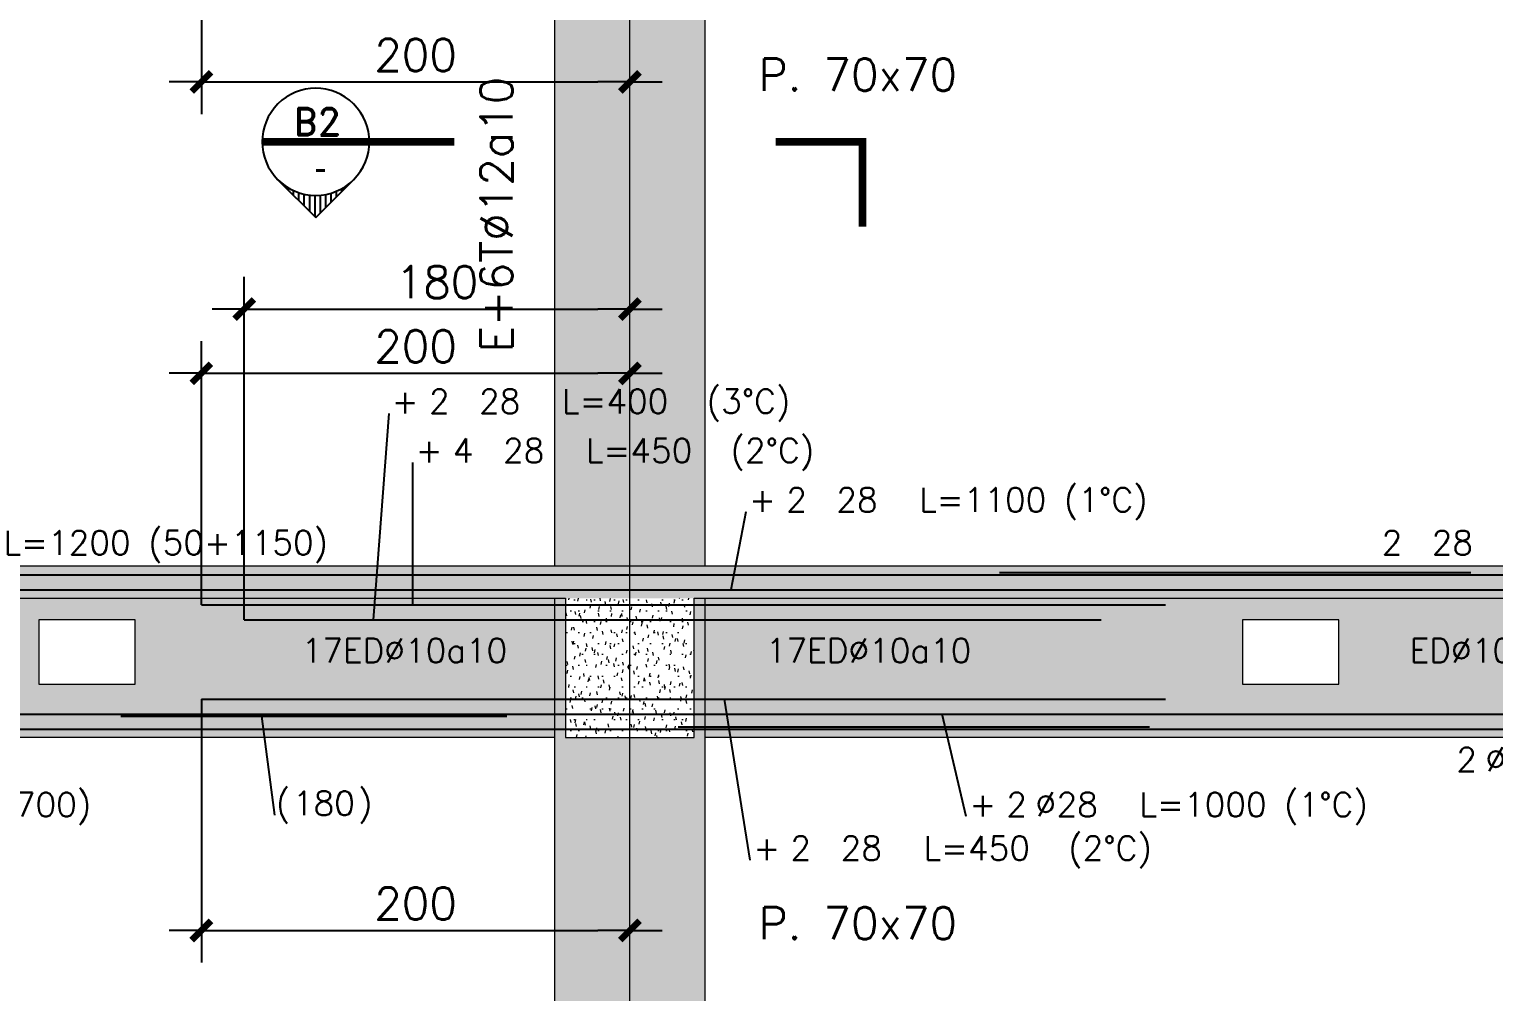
# Model space of a CAD drawing. Extents: x -9609 to 18865, y -11714 to 16567.
# Drawn here: x 1922 to 2605, y 2562 to 3011 of the extents above; entities that cross this region are included whole.
import ezdxf
from ezdxf.enums import TextEntityAlignment as Align

# ---------------------------------------------------------------- set-up
doc = ezdxf.new("R2010")
doc.units = 0
doc.header["$LTSCALE"] = 30
doc.header["$MEASUREMENT"] = 0
doc.linetypes.add('EJEI$0$RLE-PROYECCION', pattern=[0.71438, 0.47625, -0.23813])
doc.layers.get('0').update_dxf_attribs({"linetype": 'CONTINUOUS'})
doc.layers.add('EJEI$0$RLA-ACHURADO', color=30, linetype='EJEI$0$RLE-PROYECCION', lineweight=15, transparency=0.7)
for name, color, linetype, lineweight in [('EJEI$0$RLA-CONTORNO', 30, 'CONTINUOUS', 15), ('EJEI$0$RLA-EJES', 1, 'CONTINUOUS', 9), ('EJEI$0$RLA-TEXTOS-1', 9, 'CONTINUOUS', 9)]:
    doc.layers.add(name, color=color, linetype=linetype, lineweight=lineweight)
for name, color, linetype in [('EJEI$0$RLA-CORTES', 5, 'CONTINUOUS'), ('EJEI$0$RLA-FE', 7, 'CONTINUOUS'), ('EJEI$0$RLA-TEXTOS-FE', 9, 'CONTINUOUS')]:
    doc.layers.add(name, color=color, linetype=linetype)
doc.styles.add('EJEI$0$RomanD', font='romand.shx', dxfattribs={"height": 31.5})
doc.styles.add('EJEI$0$RomanS', font='romans.shx', dxfattribs={"height": 11.25})
doc.styles.add('EJEI$0$Standard', font='txt')
doc.dimstyles.new('EJEI$0$ING50', dxfattribs={"dimscale": 50, "dimtxt": 0.27, "dimasz": 0.3, "dimexe": 0, "dimexo": 0, "dimgap": 0.1, "dimtad": 1, "dimdec": 1, "dimzin": 12, "dimdsep": 46, "dimtxsty": 'EJEI$0$RomanS', "dimblk": 'EJEI$0$TICK1', "dimblk1": 'EJEI$0$TICK1', "dimblk2": 'EJEI$0$TICK1', "dimcen": 0.09, "dimclrd": 2, "dimclre": 1, "dimclrt": 3, "dimadec": 0, "dimazin": 0, "dimtfac": 1, "dimtdec": 0, "dimtix": 1, "dimtmove": 2, "dimatfit": 3, "dimldrblk": 'EJEI$0$TICK1', "dimfxl": 0, "dimfxlon": 1, "dimtolj": 1, "dimtzin": 0, "dimarcsym": 0})
pattern_1 = [(0, (-2025.082, -1558.006), (7.448, 5.08), [0.614, -4.971, 0.614, -4.971, -29.791]), (0, (-2025.082, -1558.006), (7.448, 5.08), [-11.172, 0.614, -10.557, 0.614, -4.971, -13.034]), (0, (-2025.082, -1558.006), (7.448, 5.08), [-27.929, 0.614, -3.109, 0.614, -8.695]), (101.948, (-2022.289, -1555.466), (-5.3358703, 15.057556), [1.484, -12.007, 1.484, -83.956]), (101.948, (-2022.289, -1555.466), (-5.3358703, 15.057556), [-14.974, -12.007, 1.484, -25.497, -44.968]), (101.948, (-2022.289, -1555.466), (-5.3358703, 15.057556), [-53.962, 1.484, -12.007, 1.484, -29.994]), (101.948, (-2022.289, -1555.466), (-5.3358703, 15.057556), [-68.936, -7.51, 1.484, -21]), (258.052, (-2021.358, -1545.306), (-2.1116062, -20.1370994), [1.484, -12.007, 1.484, -83.956]), (258.052, (-2021.358, -1545.306), (-2.1116062, -20.1370994), [-14.974, -12.007, 1.484, -25.497, -44.968]), (258.052, (-2021.358, -1545.306), (-2.1116062, -20.1370994), [-53.962, 1.484, -12.007, 1.484, -29.994]), (258.052, (-2021.358, -1545.306), (-2.1116062, -20.1370994), [-68.936, -7.51, 1.484, -21])]

# ---------------------------------------------------------------- blocks, each defined once
blk = doc.blocks.new('*U123')
at = {"layer": 'EJEI$0$RLA-FE'}
for p, q in [((0, 0), (1068.21, 0)), ((1068.21, 0), (1118.21, 0)), ((1118.21, 0), (1150, 0)), ((1150, 0), (1150, 0))]:
    blk.add_line(p, q, dxfattribs=at)
at = {"layer": 'EJEI$0$RLA-FE', "color": 3, "style": 'EJEI$0$RomanS', "flags": 8}
for tag, p in [('F=', (398.34, 9.32)), ('NUM', (412.75, 9.32))]:
    blk.add_attdef(tag, text='', height=11.25, dxfattribs=at).set_placement(p, align=Align.RIGHT)
at = {"layer": 'EJEI$0$RLA-FE', "color": 3, "style": 'EJEI$0$RomanS'}
for tag, p, flags in [('PHI', (416.65, 9.54), 14), ('DIAM', (426.5, 9.32), 12), ('MINUS', (448.52, 9.32), 13), ('MARK', (461.91, 9.32), 13), ('TEXTO_FE1', (465.22, 9.32), 8), ('TEXTO_FE2', (532.74, 9.34), 8), ('TIPO', (573.8, -75.78), 13), ('NVECES', (559.93, -94.72), 13), ('NUMFE', (563.86, -114.48), 13), ('CAPA', (572.06, -133.6), 13), ('DESPLAZA', (278.34, -151.59), 13), ('ESPACIO', (284.39, -169.95), 13), ('CANT', (298.23, -188.75), 13)]:
    blk.add_attdef(tag, p, '', height=11.25, dxfattribs=dict(at, flags=flags))
blk = doc.blocks.new('*U125')
at = {"layer": 'EJEI$0$RLA-FE'}
for p, q in [((0, 0), (0, 0)), ((0, 0), (368.21, 0)), ((368.21, 0), (418.21, 0)), ((418.21, 0), (450, 0)), ((450, 0), (450, 0))]:
    blk.add_line(p, q, dxfattribs=at)
at = {"layer": 'EJEI$0$RLA-FE', "color": 3, "style": 'EJEI$0$RomanS', "flags": 8}
for tag, p in [('F=', (112.59, 66.32)), ('NUM', (127, 66.32))]:
    blk.add_attdef(tag, text='', height=11.25, dxfattribs=at).set_placement(p, align=Align.RIGHT)
at = {"layer": 'EJEI$0$RLA-FE', "color": 3, "style": 'EJEI$0$RomanS'}
for tag, p, flags in [('PHI', (130.9, 66.54), 14), ('DIAM', (140.75, 66.32), 12), ('MINUS', (162.77, 66.32), 13), ('MARK', (176.16, 66.32), 13), ('TEXTO_FE1', (179.46, 66.32), 8), ('TEXTO_FE2', (246.98, 66.34), 8), ('TIPO', (223.8, -75.78), 13), ('NVECES', (209.93, -94.72), 13), ('NUMFE', (213.86, -114.48), 13), ('CAPA', (222.06, -133.6), 13), ('DESPLAZA', (278.34, -151.59), 13), ('ESPACIO', (284.39, -169.95), 13), ('CANT', (298.23, -188.75), 13)]:
    blk.add_attdef(tag, p, '', height=11.25, dxfattribs=dict(at, flags=flags))
blk = doc.blocks.new('EJEI$0$TICK1')
at = {"color": 2}
for points in [[(0, 0), (-1, 0)], [(0, 0), (1, 0)]]:
    blk.add_lwpolyline(points, dxfattribs=at)
at = {"color": 2, "const_width": 0.2}
blk.add_lwpolyline([(-0.3, -0.3), (0.3, 0.3)], dxfattribs=at)
blk = doc.blocks.new('*D106')
at = {"layer": 'EJEI$0$RLA-FE', "color": 2, "lineweight": -2, "transparency": 16777216}
blk.add_line((-664.82, 481), (-494.82, 481), dxfattribs=at)
at = {"layer": 'EJEI$0$RLA-FE', "color": 2, "lineweight": -2, "transparency": 16777216, "xscale": 15, "yscale": 15, "zscale": 15, "rotation": 180}
blk.add_blockref('EJEI$0$TICK1', (-679.82, 481), dxfattribs=at)
at = {"layer": 'EJEI$0$RLA-FE', "color": 2, "lineweight": -2, "transparency": 16777216, "xscale": 15, "yscale": 15, "zscale": 15}
blk.add_blockref('EJEI$0$TICK1', (-479.82, 481), dxfattribs=at)
at = {"layer": 'EJEI$0$RLA-FE', "color": 3, "transparency": 16777216, "insert": (-579.82, 493.57), "char_height": 15, "attachment_point": 5, "style": 'EJEI$0$RomanS'}
blk.add_mtext('\\A1;200', dxfattribs=at)
blk = doc.blocks.new('*U122')
at = {"layer": 'EJEI$0$RLA-FE'}
blk.add_line((0, 0), (1018.21, 0), dxfattribs=at)
at = {"layer": 'EJEI$0$RLA-FE', "color": 3, "style": 'EJEI$0$RomanS', "flags": 8}
for tag, p in [('F=', (555.67, 36.32)), ('NUM', (570.08, 36.32))]:
    blk.add_attdef(tag, text='', height=11.25, dxfattribs=at).set_placement(p, align=Align.RIGHT)
at = {"layer": 'EJEI$0$RLA-FE', "color": 3, "style": 'EJEI$0$RomanS'}
for tag, p, flags in [('PHI', (573.98, 36.54), 14), ('DIAM', (583.83, 36.32), 12), ('MINUS', (605.85, 36.32), 13), ('MARK', (619.24, 36.32), 13), ('TEXTO_FE1', (622.54, 36.32), 8), ('TEXTO_FE2', (690.07, 36.34), 8), ('TIPO', (548.8, -75.78), 13), ('NVECES', (534.93, -94.72), 13), ('NUMFE', (538.86, -114.48), 13), ('CAPA', (547.06, -133.6), 13), ('DESPLAZA', (278.34, -151.59), 13), ('ESPACIO', (284.39, -169.95), 13), ('CANT', (298.23, -188.75), 13)]:
    blk.add_attdef(tag, p, '', height=11.25, dxfattribs=dict(at, flags=flags))
blk = doc.blocks.new('*U126')
at = {"layer": 'EJEI$0$RLA-FE'}
for q in [(0, 0), (668.21, 0)]:
    blk.add_line((0, 0), q, dxfattribs=at)
at = {"layer": 'EJEI$0$RLA-FE', "color": 3, "style": 'EJEI$0$RomanS', "flags": 8}
for tag, p in [('F=', (173.55, 9.32)), ('NUM', (187.96, 9.32))]:
    blk.add_attdef(tag, text='', height=11.25, dxfattribs=at).set_placement(p, align=Align.RIGHT)
at = {"layer": 'EJEI$0$RLA-FE', "color": 3, "style": 'EJEI$0$RomanS'}
for tag, p, flags in [('PHI', (191.85, 9.54), 14), ('DIAM', (201.71, 9.32), 12), ('MINUS', (223.73, 9.32), 13), ('MARK', (237.12, 9.32), 13), ('TEXTO_FE1', (240.42, 9.32), 8), ('TEXTO_FE2', (307.94, 9.34), 8), ('TIPO', (373.8, -75.78), 13), ('NVECES', (359.93, -94.72), 13), ('NUMFE', (363.86, -114.48), 13), ('CAPA', (372.06, -133.6), 13), ('DESPLAZA', (278.34, -151.59), 13), ('ESPACIO', (284.39, -169.95), 13), ('CANT', (298.23, -188.75), 13)]:
    blk.add_attdef(tag, p, '', height=11.25, dxfattribs=dict(at, flags=flags))
blk = doc.blocks.new('*U46')
at = {"layer": 'EJEI$0$RLA-FE', "color": 6}
blk.add_line((0, 1), (220, 1), dxfattribs=at)
at = {"layer": 'EJEI$0$RLA-FE', "color": 3, "style": 'EJEI$0$RomanS', "flags": 8}
for tag, p in [('(', (95.66, 9.14)), (')', (133.99, 9.14)), ('EMP', (114.68, 9.14))]:
    blk.add_attdef(tag, text='', height=11.25, dxfattribs=at).set_placement(p, align=Align.CENTER)
blk = doc.blocks.new('*U124')
at = {"layer": 'EJEI$0$RLA-FE'}
for p, q in [((0, 0), (0, 0)), ((0, 0), (318.21, 0)), ((318.21, 0), (368.21, 0)), ((368.21, 0), (400, 0)), ((400, 0), (400, 0))]:
    blk.add_line(p, q, dxfattribs=at)
at = {"layer": 'EJEI$0$RLA-FE', "color": 3, "style": 'EJEI$0$RomanS', "flags": 8}
for tag, p in [('F=', (81.44, 96.32)), ('NUM', (95.85, 96.32))]:
    blk.add_attdef(tag, text='', height=11.25, dxfattribs=at).set_placement(p, align=Align.RIGHT)
at = {"layer": 'EJEI$0$RLA-FE', "color": 3, "style": 'EJEI$0$RomanS'}
for tag, p, flags in [('PHI', (99.75, 96.54), 14), ('DIAM', (109.6, 96.32), 12), ('MINUS', (131.62, 96.32), 13), ('MARK', (145.01, 96.32), 13), ('TEXTO_FE1', (148.31, 96.32), 8), ('TEXTO_FE2', (215.83, 96.34), 8), ('TIPO', (198.8, -75.78), 13), ('NVECES', (184.93, -94.72), 13), ('NUMFE', (188.86, -114.48), 13), ('CAPA', (197.06, -133.6), 13), ('DESPLAZA', (278.34, -151.59), 13), ('ESPACIO', (284.39, -169.95), 13), ('CANT', (298.23, -188.75), 13)]:
    blk.add_attdef(tag, p, '', height=11.25, dxfattribs=dict(at, flags=flags))
blk = doc.blocks.new('*D104')
at = {"layer": 'EJEI$0$RLA-FE', "color": 2, "lineweight": -2, "transparency": 16777216}
blk.add_line((-644.82, 511), (-494.82, 511), dxfattribs=at)
at = {"layer": 'EJEI$0$RLA-FE', "color": 2, "lineweight": -2, "transparency": 16777216, "xscale": 15, "yscale": 15, "zscale": 15, "rotation": 180}
blk.add_blockref('EJEI$0$TICK1', (-659.82, 511), dxfattribs=at)
at = {"layer": 'EJEI$0$RLA-FE', "color": 2, "lineweight": -2, "transparency": 16777216, "xscale": 15, "yscale": 15, "zscale": 15}
blk.add_blockref('EJEI$0$TICK1', (-479.82, 511), dxfattribs=at)
at = {"layer": 'EJEI$0$RLA-FE', "color": 3, "transparency": 16777216, "insert": (-569.82, 523.57), "char_height": 15, "attachment_point": 5, "style": 'EJEI$0$RomanS'}
blk.add_mtext('\\A1;180', dxfattribs=at)
blk = doc.blocks.new('*U150')
at = {"layer": 'EJEI$0$RLA-FE'}
for p, q in [((0, 0), (618.21, 0)), ((618.21, 0), (668.21, 0)), ((668.21, 0), (700, 0)), ((700, 0), (700, 0))]:
    blk.add_line(p, q, dxfattribs=at)
at = {"layer": 'EJEI$0$RLA-FE', "color": 3, "style": 'EJEI$0$RomanS', "flags": 8}
for tag, p in [('F=', (258.44, -47.89)), ('NUM', (272.85, -47.89))]:
    blk.add_attdef(tag, text='', height=11.25, dxfattribs=at).set_placement(p, align=Align.RIGHT)
at = {"layer": 'EJEI$0$RLA-FE', "color": 3, "style": 'EJEI$0$RomanS'}
for tag, p, flags in [('PHI', (276.74, -47.68), 12), ('DIAM', (286.6, -47.89), 12), ('MINUS', (308.62, -47.89), 13), ('MARK', (322.01, -47.89), 13), ('TEXTO_FE1', (325.31, -47.89), 8), ('TEXTO_FE2', (392.83, -47.88), 8), ('TIPO', (348.8, -57.92), 13), ('NVECES', (334.93, -76.86), 13), ('NUMFE', (338.86, -96.62), 13), ('CAPA', (347.06, -115.74), 13), ('DESPLAZA', (277.18, -134.17), 13), ('ESPACIO', (283.22, -152.53), 13), ('CANT', (297.06, -171.33), 13)]:
    blk.add_attdef(tag, p, '', height=11.25, dxfattribs=dict(at, flags=flags))
blk = doc.blocks.new('*U151')
at = {"layer": 'EJEI$0$RLA-FE'}
for q in [(0, 0), (918.21, 0)]:
    blk.add_line((0, 0), q, dxfattribs=at)
at = {"layer": 'EJEI$0$RLA-FE', "color": 3, "style": 'EJEI$0$RomanS', "flags": 8}
for tag, p in [('F=', (408.44, -47.89)), ('NUM', (422.85, -47.89))]:
    blk.add_attdef(tag, text='', height=11.25, dxfattribs=at).set_placement(p, align=Align.RIGHT)
at = {"layer": 'EJEI$0$RLA-FE', "color": 3, "style": 'EJEI$0$RomanS'}
for tag, p, flags in [('PHI', (426.74, -47.68), 12), ('DIAM', (436.6, -47.89), 12), ('MINUS', (458.62, -47.89), 13), ('MARK', (472.01, -47.89), 13), ('TEXTO_FE1', (475.31, -47.89), 8), ('TEXTO_FE2', (542.83, -47.88), 8), ('TIPO', (498.8, -57.92), 13), ('NVECES', (484.93, -76.86), 13), ('NUMFE', (488.86, -96.62), 13), ('CAPA', (497.06, -115.74), 13), ('DESPLAZA', (277.18, -134.17), 13), ('ESPACIO', (283.22, -152.53), 13), ('CANT', (297.06, -171.33), 13)]:
    blk.add_attdef(tag, p, '', height=11.25, dxfattribs=dict(at, flags=flags))
blk = doc.blocks.new('*U49')
at = {"layer": 'EJEI$0$RLA-FE', "color": 6}
blk.add_line((0, -1), (180, -1), dxfattribs=at)
at = {"layer": 'EJEI$0$RLA-FE', "color": 3, "style": 'EJEI$0$RomanS', "flags": 8}
for tag, p in [('(', (75.66, -47.26)), (')', (113.99, -47.26)), ('EMP', (94.68, -47.26))]:
    blk.add_attdef(tag, text='', height=11.25, dxfattribs=at).set_placement(p, align=Align.CENTER)
blk = doc.blocks.new('*U153')
at = {"layer": 'EJEI$0$RLA-FE'}
for q in [(0, 0), (818.21, 0)]:
    blk.add_line((0, 0), q, dxfattribs=at)
at = {"layer": 'EJEI$0$RLA-FE', "color": 3, "style": 'EJEI$0$RomanS', "flags": 8}
for tag, p in [('F=', (358.44, -19.89)), ('NUM', (372.85, -19.89))]:
    blk.add_attdef(tag, text='', height=11.25, dxfattribs=at).set_placement(p, align=Align.RIGHT)
at = {"layer": 'EJEI$0$RLA-FE', "color": 3, "style": 'EJEI$0$RomanS'}
for tag, p, flags in [('PHI', (376.74, -19.68), 12), ('DIAM', (386.6, -19.89), 12), ('MINUS', (408.62, -19.89), 13), ('MARK', (422.01, -19.89), 13), ('TEXTO_FE1', (425.31, -19.89), 8), ('TEXTO_FE2', (492.83, -19.88), 8), ('TIPO', (448.8, -57.92), 13), ('NVECES', (434.93, -76.86), 13), ('NUMFE', (438.86, -96.62), 13), ('CAPA', (447.06, -115.74), 13), ('DESPLAZA', (277.18, -134.17), 13), ('ESPACIO', (283.22, -152.53), 13), ('CANT', (297.06, -171.33), 13)]:
    blk.add_attdef(tag, p, '', height=11.25, dxfattribs=dict(at, flags=flags))
blk = doc.blocks.new('*U117')
at = {"layer": 'EJEI$0$RLA-FE'}
for p, q in [((0, 0), (0, 0)), ((0, 0), (368.21, 0)), ((368.21, 0), (418.21, 0)), ((418.21, 0), (450, 0)), ((450, 0), (450, 0))]:
    blk.add_line(p, q, dxfattribs=at)
at = {"layer": 'EJEI$0$RLA-FE', "color": 3, "style": 'EJEI$0$RomanS', "text_generation_flag": 2}
for tag, p, flags in [('NUMFE', (213.86, 256.04), 13), ('NVECES', (209.93, 236.27), 13), ('TIPO', (223.8, 217.34), 13), ('DIAM', (298.32, 75.23), 12), ('MINUS', (320.34, 75.23), 13), ('MARK', (333.73, 75.23), 13), ('TEXTO_FE1', (337.03, 75.23), 8), ('TEXTO_FE2', (404.55, 75.22), 8), ('PHI', (288.47, 75.02), 14)]:
    blk.add_attdef(tag, p, '', height=11.25, rotation=180, dxfattribs=dict(at, flags=flags))
at = {"layer": 'EJEI$0$RLA-FE', "color": 3, "style": 'EJEI$0$RomanS', "text_generation_flag": 2, "flags": 8}
for tag, p in [('F=', (270.16, 75.23)), ('NUM', (284.57, 75.23))]:
    blk.add_attdef(tag, text='', height=11.25, rotation=180, dxfattribs=at).set_placement(p, align=Align.RIGHT)
at = {"layer": 'EJEI$0$RLA-FE', "color": 3, "style": 'EJEI$0$RomanS', "flags": 13}
for tag, p in [('CAPA', (222.06, -133.6)), ('DESPLAZA', (278.34, -151.59)), ('ESPACIO', (284.39, -169.95)), ('CANT', (298.23, -188.75))]:
    blk.add_attdef(tag, p, '', height=11.25, dxfattribs=at)
blk = doc.blocks.new('*D110')
at = {"layer": 'EJEI$0$RLA-FE', "color": 2, "lineweight": -2, "transparency": 16777216}
blk.add_line((-664.82, 221), (-494.82, 221), dxfattribs=at)
at = {"layer": 'EJEI$0$RLA-FE', "color": 2, "lineweight": -2, "transparency": 16777216, "xscale": 15, "yscale": 15, "zscale": 15, "rotation": 180}
blk.add_blockref('EJEI$0$TICK1', (-679.82, 221), dxfattribs=at)
at = {"layer": 'EJEI$0$RLA-FE', "color": 2, "lineweight": -2, "transparency": 16777216, "xscale": 15, "yscale": 15, "zscale": 15}
blk.add_blockref('EJEI$0$TICK1', (-479.82, 221), dxfattribs=at)
at = {"layer": 'EJEI$0$RLA-FE', "color": 3, "transparency": 16777216, "insert": (-579.82, 233.57), "char_height": 15, "attachment_point": 5, "style": 'EJEI$0$RomanS'}
blk.add_mtext('\\A1;200', dxfattribs=at)
blk = doc.blocks.new('*D109')
at = {"layer": 'EJEI$0$RLA-FE', "color": 2, "lineweight": -2, "transparency": 16777216}
blk.add_line((-664.82, 617), (-494.82, 617), dxfattribs=at)
at = {"layer": 'EJEI$0$RLA-FE', "color": 2, "lineweight": -2, "transparency": 16777216, "xscale": 15, "yscale": 15, "zscale": 15, "rotation": 180}
blk.add_blockref('EJEI$0$TICK1', (-679.82, 617), dxfattribs=at)
at = {"layer": 'EJEI$0$RLA-FE', "color": 2, "lineweight": -2, "transparency": 16777216, "xscale": 15, "yscale": 15, "zscale": 15}
blk.add_blockref('EJEI$0$TICK1', (-479.82, 617), dxfattribs=at)
at = {"layer": 'EJEI$0$RLA-FE', "color": 3, "transparency": 16777216, "insert": (-579.82, 629.57), "char_height": 15, "attachment_point": 5, "style": 'EJEI$0$RomanS'}
blk.add_mtext('\\A1;200', dxfattribs=at)
blk = doc.blocks.new('*X61')
at = {"color": 0}
for p, q in [((2590, 1330.49), (2590, 1340.36)), ((2582.5, 1329.19), (2582.5, 1332.86)), ((2585, 1329.89), (2585, 1335.36)), ((2587.5, 1330.32), (2587.5, 1337.86)), ((2592.5, 1330.42), (2592.5, 1338.86)), ((2595, 1330.09), (2595, 1336.36)), ((2597.5, 1329.5), (2597.5, 1333.86)), ((2577.5, 1326.85), (2577.5, 1327.86)), ((2580, 1328.19), (2580, 1330.36)), ((2600, 1328.62), (2600, 1331.36)), ((2602.5, 1327.43), (2602.5, 1328.86)), ((2605, 1325.87), (2605, 1326.36)), ((2575, 1325.12), (2575, 1325.36)), ((2607.5, 1323.83), (2607.5, 1323.86))]:
    blk.add_line(p, q, dxfattribs=at)
blk = doc.blocks.new('*U63')
at = {"layer": 'EJEI$0$RLA-CORTES', "color": 2, "linetype": 'Continuous'}
for p, q in [((-112.32, -17.68), (-94.64, -35.36)), ((-94.64, -35.36), (-76.97, -17.68))]:
    blk.add_line(p, q, dxfattribs=at)
at = {"layer": 'EJEI$0$RLA-CORTES', "color": 2, "linetype": 'Continuous', "const_width": 3.5}
blk.add_lwpolyline([(-119.64, 0), (-30, 0)], dxfattribs=at)
at = {"layer": 'EJEI$0$RLA-CORTES', "color": 2, "const_width": 3.51}
blk.add_lwpolyline([(160.47, -39.53), (160.47, 0), (120, 0)], dxfattribs=at)
at = {"layer": 'EJEI$0$RLA-CORTES', "color": 1, "linetype": 'Continuous'}
blk.add_arc((-94.64, 0), 25, 315, 225, dxfattribs=at)
at = {"layer": 'EJEI$0$RLA-CORTES', "color": 2, "linetype": 'Continuous'}
blk.add_arc((-94.64, 0), 25, 225, 315, dxfattribs=at)
at = {"layer": 'EJEI$0$RLA-CORTES', "color": 2, "linetype": 'Continuous', "xscale": -1, "rotation": 180}
blk.add_blockref('*X61', (-2685.14, 1305.5), dxfattribs=at)
at = {"layer": 'EJEI$0$RLA-CORTES', "color": 3, "linetype": 'Continuous', "style": 'EJEI$0$RomanD', "flags": 12}
blk.add_attdef('CORTE', text='', height=13, dxfattribs=at).set_placement((-93.94, 9.42), align=Align.MIDDLE_CENTER)
at = {"layer": 'EJEI$0$RLA-CORTES', "color": 3, "linetype": 'Continuous', "style": 'EJEI$0$Standard', "flags": 12}
blk.add_attdef('PLANO', text='', height=13, dxfattribs=at).set_placement((-92.47, -18.36), align=Align.CENTER)
at = {"layer": 'EJEI$0$RLA-CORTES', "color": 3, "linetype": 'Continuous', "style": 'EJEI$0$RomanD', "flags": 13}
blk.add_attdef('NUM', text='', height=13, dxfattribs=at).set_placement((-18.67, -47.91), align=Align.MIDDLE)
blk = doc.blocks.new('*U163')
at = {"layer": 'EJEI$0$RLA-FE'}
for p, q in [((0, 0), (918.21, 0)), ((918.21, 0), (968.21, 0)), ((968.21, 0), (1000, 0)), ((1000, 0), (1000, 0))]:
    blk.add_line(p, q, dxfattribs=at)
at = {"layer": 'EJEI$0$RLA-FE', "color": 3, "style": 'EJEI$0$RomanS', "flags": 8}
for tag, p in [('F=', (255.72, -19.89)), ('NUM', (270.13, -19.89))]:
    blk.add_attdef(tag, text='', height=11.25, dxfattribs=at).set_placement(p, align=Align.RIGHT)
at = {"layer": 'EJEI$0$RLA-FE', "color": 3, "style": 'EJEI$0$RomanS'}
for tag, p, flags in [('PHI', (274.02, -19.68), 12), ('DIAM', (283.88, -19.89), 12), ('MINUS', (305.9, -19.89), 13), ('MARK', (319.29, -19.89), 13), ('TEXTO_FE1', (322.59, -19.89), 8), ('TEXTO_FE2', (390.11, -19.88), 8), ('TIPO', (498.8, -57.92), 13), ('NVECES', (484.93, -76.86), 13), ('NUMFE', (488.86, -96.62), 13), ('CAPA', (497.06, -115.74), 13), ('DESPLAZA', (277.18, -134.17), 13), ('ESPACIO', (283.22, -152.53), 13), ('CANT', (297.06, -171.33), 13)]:
    blk.add_attdef(tag, p, '', height=11.25, dxfattribs=dict(at, flags=flags))
blk = doc.blocks.new('EJEI')
at = {"layer": 'EJEI$0$RLA-ACHURADO'}
h = blk.add_hatch(dxfattribs=at)
h.set_pattern_fill('SAND - DENSE', color=256, style=0, pattern_type=2)
h.set_pattern_definition(pattern_1)
h.paths.add_polyline_path([(-514.82, 391), (-444.82, 391), (-444.82, 772), (-449.8, 772), (-449.8, 707), (-509.8, 707), (-509.8, 772), (-514.82, 772), (-514.82, 399.98)], flags=0)
h = blk.add_hatch(dxfattribs=at)
h.set_pattern_fill('SAND - DENSE', color=256, style=0, pattern_type=2)
h.set_pattern_definition(pattern_1)
h.paths.add_polyline_path([(-191.25, 376), (525.18, 376), (525.18, 391), (-1239.82, 391), (-1239.82, 376), (-1011.59, 376)], flags=0)
h = blk.add_hatch(dxfattribs=at)
h.set_pattern_fill('SAND - DENSE', color=256, style=0, pattern_type=2)
h.set_pattern_definition([(0, (-2025.082, -2350.006), (7.448, 5.08), [0.614, -4.971, 0.614, -4.971, -29.791]), (0, (-2025.082, -2350.006), (7.448, 5.08), [-11.172, 0.614, -10.557, 0.614, -4.971, -13.034]), (0, (-2025.082, -2350.006), (7.448, 5.08), [-27.929, 0.614, -3.109, 0.614, -8.695]), (101.948, (-2022.289, -2347.466), (-5.3358703, 15.057556), [1.484, -12.007, 1.484, -83.956]), (101.948, (-2022.289, -2347.466), (-5.3358703, 15.057556), [-14.974, -12.007, 1.484, -25.497, -44.968]), (101.948, (-2022.289, -2347.466), (-5.3358703, 15.057556), [-53.962, 1.484, -12.007, 1.484, -29.994]), (101.948, (-2022.289, -2347.466), (-5.3358703, 15.057556), [-68.936, -7.51, 1.484, -21]), (258.052, (-2021.358, -2337.306), (-2.1116062, -20.1370994), [1.484, -12.007, 1.484, -83.956]), (258.052, (-2021.358, -2337.306), (-2.1116062, -20.1370994), [-14.974, -12.007, 1.484, -25.497, -44.968]), (258.052, (-2021.358, -2337.306), (-2.1116062, -20.1370994), [-53.962, 1.484, -12.007, 1.484, -29.994]), (258.052, (-2021.358, -2337.306), (-2.1116062, -20.1370994), [-68.936, -7.51, 1.484, -21])])
h.paths.add_polyline_path([(-973.99, 336), (-973.99, 366), (-928.99, 366), (-928.99, 336)])
h.paths.add_polyline_path([(-514.82, 311), (-514.82, 376), (-1169.82, 376), (-1169.82, 311)])
h.paths.add_polyline_path([(-755.65, 366), (-710.65, 366), (-710.65, 336), (-755.65, 336)])
h = blk.add_hatch(dxfattribs=at)
h.set_pattern_fill('SAND - DENSE', color=256, style=0, pattern_type=2)
h.set_pattern_definition(pattern_1)
h.paths.add_polyline_path([(-514.82, -5), (-444.82, -5), (-444.82, 376), (-449.8, 376), (-449.8, 311), (-509.8, 311), (-509.8, 376), (-514.82, 376), (-514.82, 311)], flags=0)
h = blk.add_hatch(dxfattribs=at)
h.set_pattern_fill('SAND - DENSE', color=256, style=0, pattern_type=2)
h.set_pattern_definition(pattern_1)
h.paths.add_polyline_path([(-509.8, 311), (-449.8, 311), (-449.8, 376), (-509.8, 376)], flags=0)
h = blk.add_hatch(dxfattribs=at)
h.set_pattern_fill('SAND - DENSE', color=256, style=0, pattern_type=2)
h.set_pattern_definition([(0, (-1300.082, -2350.006), (7.448, 5.08), [0.614, -4.971, 0.614, -4.971, -29.791]), (0, (-1300.082, -2350.006), (7.448, 5.08), [-11.172, 0.614, -10.557, 0.614, -4.971, -13.034]), (0, (-1300.082, -2350.006), (7.448, 5.08), [-27.929, 0.614, -3.109, 0.614, -8.695]), (101.948, (-1297.289, -2347.466), (-5.3358703, 15.057556), [1.484, -12.007, 1.484, -83.956]), (101.948, (-1297.289, -2347.466), (-5.3358703, 15.057556), [-14.974, -12.007, 1.484, -25.497, -44.968]), (101.948, (-1297.289, -2347.466), (-5.3358703, 15.057556), [-53.962, 1.484, -12.007, 1.484, -29.994]), (101.948, (-1297.289, -2347.466), (-5.3358703, 15.057556), [-68.936, -7.51, 1.484, -21]), (258.052, (-1296.358, -2337.306), (-2.1116062, -20.1370994), [1.484, -12.007, 1.484, -83.956]), (258.052, (-1296.358, -2337.306), (-2.1116062, -20.1370994), [-14.974, -12.007, 1.484, -25.497, -44.968]), (258.052, (-1296.358, -2337.306), (-2.1116062, -20.1370994), [-53.962, 1.484, -12.007, 1.484, -29.994]), (258.052, (-1296.358, -2337.306), (-2.1116062, -20.1370994), [-68.936, -7.51, 1.484, -21])])
h.paths.add_polyline_path([(-148.98, 336), (-193.98, 336), (-193.98, 366), (-148.98, 366)])
h.paths.add_polyline_path([(375.18, 311), (375.18, 376), (-444.82, 376), (-444.82, 311)])
h.paths.add_polyline_path([(124.35, 366), (124.35, 336), (79.35, 336), (79.35, 366)])
at = {"layer": 'EJEI$0$RLA-CONTORNO'}
for p, q in [((-514.82, 391), (-514.82, 772)), ((-444.82, 772), (-444.82, 391)), ((525.18, 391), (-1239.82, 391)), ((-1174.8, 376), (-509.8, 376)), ((-514.82, -5), (-514.82, 376)), ((-509.8, 376), (-509.8, 311)), ((-449.8, 376), (380.2, 376)), ((-449.8, 311), (-449.8, 376)), ((-444.82, 376), (-444.82, -5)), ((-444.8, 376), (-444.8, 311)), ((-514.82, 311), (-1169.82, 311)), ((-509.8, 311), (-449.8, 311)), ((375.18, 311), (-444.8, 311))]:
    blk.add_line(p, q, dxfattribs=at)
for points in [[(-755.65, 336), (-710.65, 336), (-710.65, 366), (-755.65, 366)], [(-193.98, 336), (-148.98, 336), (-148.98, 366), (-193.98, 366)]]:
    blk.add_lwpolyline(points, close=True, dxfattribs=at)
at = {"layer": 'EJEI$0$RLA-EJES'}
blk.add_line((-479.82, -252.52), (-479.82, 1463), dxfattribs=at)
at = {"layer": 'EJEI$0$RLA-FE', "color": 1}
for p, q in [((-679.82, 725), (-679.82, 602)), ((-659.82, 366), (-659.82, 526)), ((-679.82, 373), (-679.82, 496)), ((-679.82, 329), (-679.82, 206))]:
    blk.add_line(p, q, dxfattribs=at)
at = {"layer": 'EJEI$0$RLA-FE', "color": 2}
for p, q in [((-592.39, 462.32), (-599.69, 366)), ((-581.24, 439.32), (-581.24, 373)), ((-425.66, 416.32), (-432.64, 380)), ((-423.67, 253.77), (-435.67, 329)), ((-322.89, 274.11), (-334.03, 322)), ((-645.49, 274.74), (-651.54, 321))]:
    blk.add_line(p, q, dxfattribs=at)
ref = blk.add_blockref('*U49', (-717.32, 322))
ref.add_attrib('EMP', '180', dxfattribs={"layer": 'EJEI$0$RLA-FE', "color": 3, "height": 11.25, "style": 'EJEI$0$RomanS'}).set_placement((-622.63, 274.74), align=Align.CENTER)
ref.add_attrib('(', '(', dxfattribs={"layer": 'EJEI$0$RLA-FE', "color": 3, "height": 11.25, "style": 'EJEI$0$RomanS'}).set_placement((-641.66, 274.74), align=Align.CENTER)
ref.add_attrib(')', ')', dxfattribs={"layer": 'EJEI$0$RLA-FE', "color": 3, "height": 11.25, "style": 'EJEI$0$RomanS'}).set_placement((-603.32, 274.74), align=Align.CENTER)
at = {"layer": 'EJEI$0$RLA-CORTES'}
ref = blk.add_blockref('*U63', (-531.78, 589.03), dxfattribs=at)
ref.add_attrib('CORTE', 'B2', dxfattribs={"color": 3, "linetype": 'Continuous', "height": 13, "style": 'EJEI$0$RomanD'}).set_placement((-625.72, 598.45), align=Align.MIDDLE_CENTER)
ref.add_attrib('PLANO', '-', dxfattribs={"color": 3, "linetype": 'Continuous', "height": 13, "style": 'EJEI$0$Standard'}).set_placement((-624.25, 570.67), align=Align.CENTER)
at = {"layer": 'EJEI$0$RLA-FE'}
ref = blk.add_blockref('*U124', (-659.82, 366), dxfattribs=at)
ref.add_attrib('DIAM', '28', (-550.21, 462.32), dxfattribs={"color": 3, "height": 11.25, "style": 'EJEI$0$RomanS'})
ref.add_attrib('NUM', '2', dxfattribs={"color": 3, "height": 11.25, "style": 'EJEI$0$RomanS'}).set_placement((-563.97, 462.32), align=Align.RIGHT)
ref.add_attrib('TEXTO_FE1', 'L=400', (-511.5, 462.32), dxfattribs={"color": 3, "height": 11.25, "style": 'EJEI$0$RomanS'})
ref.add_attrib('TEXTO_FE2', '(3°C)', (-443.98, 462.34), dxfattribs={"color": 3, "height": 11.25, "style": 'EJEI$0$RomanS'})
ref.add_attrib('F=', '+', dxfattribs={"color": 3, "height": 11.25, "style": 'EJEI$0$RomanS'}).set_placement((-578.37, 462.32), align=Align.RIGHT)
ref = blk.add_blockref('*U125', (-679.82, 373), dxfattribs=at)
ref.add_attrib('DIAM', '28', (-539.06, 439.32), dxfattribs={"color": 3, "height": 11.25, "style": 'EJEI$0$RomanS'})
ref.add_attrib('NUM', '4', dxfattribs={"color": 3, "height": 11.25, "style": 'EJEI$0$RomanS'}).set_placement((-552.82, 439.32), align=Align.RIGHT)
ref.add_attrib('TEXTO_FE1', 'L=450', (-500.35, 439.32), dxfattribs={"color": 3, "height": 11.25, "style": 'EJEI$0$RomanS'})
ref.add_attrib('TEXTO_FE2', '(2°C)', (-432.83, 439.34), dxfattribs={"color": 3, "height": 11.25, "style": 'EJEI$0$RomanS'})
ref.add_attrib('F=', '+', dxfattribs={"color": 3, "height": 11.25, "style": 'EJEI$0$RomanS'}).set_placement((-567.23, 439.32), align=Align.RIGHT)
ref = blk.add_blockref('*U122', (-967.32, 380), dxfattribs=at)
ref.add_attrib('DIAM', '28', (-383.48, 416.32), dxfattribs={"color": 3, "height": 11.25, "style": 'EJEI$0$RomanS'})
ref.add_attrib('NUM', '2', dxfattribs={"color": 3, "height": 11.25, "style": 'EJEI$0$RomanS'}).set_placement((-397.23, 416.32), align=Align.RIGHT)
ref.add_attrib('TEXTO_FE1', 'L=1100', (-344.77, 416.32), dxfattribs={"color": 3, "height": 11.25, "style": 'EJEI$0$RomanS'})
ref.add_attrib('TEXTO_FE2', '(1°C)', (-277.25, 416.34), dxfattribs={"color": 3, "height": 11.25, "style": 'EJEI$0$RomanS'})
ref.add_attrib('F=', '+', dxfattribs={"color": 3, "height": 11.25, "style": 'EJEI$0$RomanS'}).set_placement((-411.64, 416.32), align=Align.RIGHT)
ref = blk.add_blockref('*U123', (-1237.32, 387), dxfattribs=at)
ref.add_attrib('TEXTO_FE1', 'L=1200', (-772.1, 396.32), dxfattribs={"color": 3, "height": 11.25, "style": 'EJEI$0$RomanS'})
ref.add_attrib('TEXTO_FE2', '(50+1150)', (-704.58, 396.34), dxfattribs={"color": 3, "height": 11.25, "style": 'EJEI$0$RomanS'})
ref = blk.add_blockref('*U126', (-307.32, 387), dxfattribs=at)
ref.add_attrib('DIAM', '28', (-105.61, 396.32), dxfattribs={"color": 3, "height": 11.25, "style": 'EJEI$0$RomanS'})
ref.add_attrib('NUM', '2', dxfattribs={"color": 3, "height": 11.25, "style": 'EJEI$0$RomanS'}).set_placement((-119.36, 396.32), align=Align.RIGHT)
for name, p in [('*U46', (-307.32, 387)), ('*U163', (-1237.32, 315)), ('*U46', (-457.32, 315))]:
    blk.add_blockref(name, p, dxfattribs=at)
ref = blk.add_blockref('*U150', (-1237.32, 322), dxfattribs=at)
ref.add_attrib('TEXTO_FE2', '(1°C)(50+700)', (-844.48, 274.12), dxfattribs={"color": 3, "height": 11.25, "style": 'EJEI$0$RomanS'})
ref = blk.add_blockref('*U153', (-457.32, 315), dxfattribs=at)
ref.add_attrib('NUM', '2', dxfattribs={"color": 3, "height": 11.25, "style": 'EJEI$0$RomanS'}).set_placement((-84.47, 295.11), align=Align.RIGHT)
ref.add_attrib('PHI', '%%C', (-80.57, 295.32), dxfattribs={"color": 3, "height": 11.25, "style": 'EJEI$0$RomanS'})
ref = blk.add_blockref('*U117', (-679.82, 329), dxfattribs=dict(at, xscale=-1, rotation=180))
ref.add_attrib('DIAM', '28', (-381.49, 253.77), dxfattribs={"color": 3, "height": 11.25, "style": 'EJEI$0$RomanS'})
ref.add_attrib('NUM', '2', dxfattribs={"color": 3, "height": 11.25, "style": 'EJEI$0$RomanS'}).set_placement((-395.25, 253.77), align=Align.RIGHT)
ref.add_attrib('TEXTO_FE1', 'L=450', (-342.78, 253.77), dxfattribs={"color": 3, "height": 11.25, "style": 'EJEI$0$RomanS'})
ref.add_attrib('TEXTO_FE2', '(2°C)', (-275.26, 253.78), dxfattribs={"color": 3, "height": 11.25, "style": 'EJEI$0$RomanS'})
ref.add_attrib('F=', '+', dxfattribs={"color": 3, "height": 11.25, "style": 'EJEI$0$RomanS'}).set_placement((-409.65, 253.77), align=Align.RIGHT)
ref = blk.add_blockref('*U151', (-717.32, 322), dxfattribs=at)
ref.add_attrib('DIAM', '28', (-280.72, 274.11), dxfattribs={"color": 3, "height": 11.25, "style": 'EJEI$0$RomanS'})
ref.add_attrib('NUM', '2', dxfattribs={"color": 3, "height": 11.25, "style": 'EJEI$0$RomanS'}).set_placement((-294.47, 274.11), align=Align.RIGHT)
ref.add_attrib('TEXTO_FE1', 'L=1000', (-242, 274.11), dxfattribs={"color": 3, "height": 11.25, "style": 'EJEI$0$RomanS'})
ref.add_attrib('TEXTO_FE2', '(1°C)', (-174.48, 274.12), dxfattribs={"color": 3, "height": 11.25, "style": 'EJEI$0$RomanS'})
ref.add_attrib('PHI', '%%C', (-290.57, 274.32), dxfattribs={"color": 3, "height": 11.25, "style": 'EJEI$0$RomanS'})
ref.add_attrib('F=', '+', dxfattribs={"color": 3, "height": 11.25, "style": 'EJEI$0$RomanS'}).set_placement((-308.88, 274.11), align=Align.RIGHT)
at = {"layer": 'EJEI$0$RLA-TEXTOS-1', "char_height": 15, "width": 129.8188, "attachment_point": 2, "line_spacing_factor": 0.983083, "style": 'EJEI$0$RomanS'}
for insert in [(-373.4, 627.87), (-373.4, 231.87)]:
    blk.add_mtext('P. 70x70', dxfattribs=dict(at, insert=insert))
at = {"layer": 'EJEI$0$RLA-TEXTOS-FE', "style": 'EJEI$0$RomanS'}
blk.add_text('E+6T∅12a10', height=15, rotation=90, dxfattribs=at).set_placement((-534.57, 490.78))
at = {"layer": 'EJEI$0$RLA-TEXTOS-FE', "color": 9, "style": 'EJEI$0$RomanS'}
for s, p in [('17ED%%C10a10', (-585.04, 346)), ('17ED%%C10a10', (-368.42, 346)), ('ED%%C10a20', (-77.57, 346))]:
    blk.add_text(s, height=11.25, dxfattribs=at).set_placement(p, align=Align.CENTER)
at = {"layer": 'EJEI$0$RLA-FE'}
for p1, p2, distance, picture, middle in [((-679.82, 725), (-479.82, 725), -108, '*D109', (-579.82, 629.57)), ((-659.82, 366), (-479.82, 366), 145, '*D104', (-569.82, 523.57)), ((-679.82, 373), (-479.82, 373), 108, '*D106', (-579.82, 493.57)), ((-679.82, 329), (-479.82, 329), -108, '*D110', (-579.82, 233.57))]:
    dim = blk.add_aligned_dim(p1=p1, p2=p2, distance=distance, dimstyle='EJEI$0$ING50', dxfattribs=at)
    dim.commit()
    dim.dimension.update_dxf_attribs({"geometry": picture, "text_midpoint": middle})

msp = doc.modelspace()

# ---------------------------------------------------------------- block references
msp.add_blockref('EJEI', (2681.64, 2369.47))

doc.saveas('drawing.dxf')
